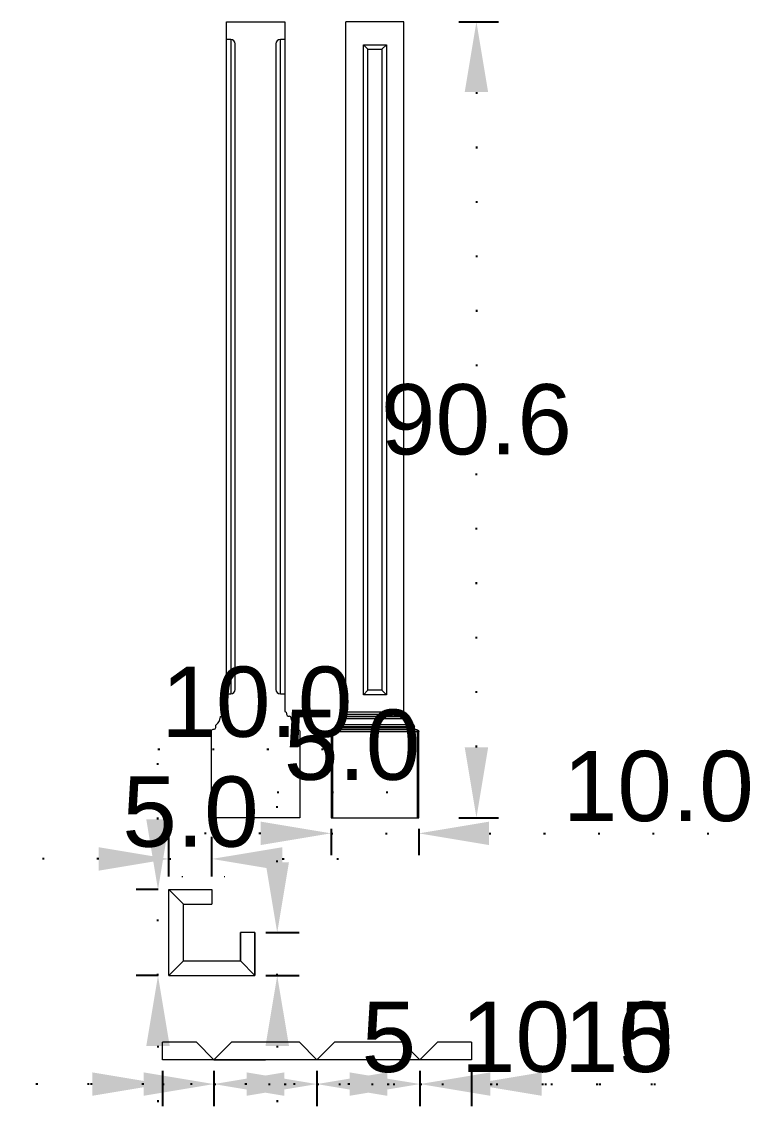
# Model space of a CAD drawing. Header units: inches. Extents: x 352 to 11605, y -941 to 2503.
# Drawn here: x 11453.7 to 11495.6, y 1771.9 to 1834.2 of the extents above; entities that cross this region are included whole.
import ezdxf

# ---------------------------------------------------------------- set-up
doc = ezdxf.new("R2010")
doc.units = ezdxf.units.IN
doc.header["$MEASUREMENT"] = 0
doc.linetypes.add('ACAD_ISO07W100', pattern=[3, 0, -3])
doc.styles.get("Standard").update_dxf_attribs({"font": 'arial.ttf'})
doc.dimstyles.new('ISO-25', dxfattribs={"dimtxt": 4, "dimasz": 4, "dimexe": 1.25, "dimexo": 0.625, "dimtad": 1, "dimtih": 1, "dimtoh": 1, "dimdec": 1, "dimtxsty": 'Standard', "dimcen": 2.5, "dimadec": 0, "dimazin": 0, "dimtfac": 1, "dimtdec": 1, "dimtmove": 0, "dimatfit": 3, "dimfxl": 1, "dimfxlon": 1, "dimarcsym": 0})

# ---------------------------------------------------------------- blocks, each defined once
blk = doc.blocks.new('*D417')
at = {"color": 0, "linetype": 'ACAD_ISO07W100', "lineweight": -2, "transparency": 16777216}
for p, q in [((11461.489, 1788.811), (11461.489, 1792.811)), ((11461.489, 1792.811), (11472.114, 1792.811)), ((11461.489, 1779.918), (11461.489, 1784.811)), ((11461.489, 1775.918), (11461.489, 1771.918))]:
    blk.add_line(p, q, dxfattribs=at)
at = {"color": 0, "lineweight": -2, "transparency": 16777216}
for p, q in [((11461.49, 1784.811), (11460.239, 1784.811)), ((11461.49, 1779.918), (11460.239, 1779.918))]:
    blk.add_line(p, q, dxfattribs=at)
at = {"color": 0, "transparency": 16777216}
for points in [[(11460.823, 1788.811), (11462.156, 1788.811), (11461.489, 1784.811)], [(11460.823, 1775.918), (11462.156, 1775.918), (11461.489, 1779.918)]]:
    blk.add_solid(points, dxfattribs=at)
at = {"layer": 'Defpoints', "color": 0, "transparency": 16777216}
for p in [(11461.489, 1784.811), (11462.115, 1784.811), (11462.115, 1779.918)]:
    blk.add_point(p, dxfattribs=at)
at = {"color": 0, "lineweight": 9, "transparency": 16777216, "insert": (11467.114, 1795.479), "char_height": 4, "attachment_point": 5}
blk.add_mtext('10.0', dxfattribs=at)
blk = doc.blocks.new('*D418')
at = {"color": 0, "linetype": 'ACAD_ISO07W100', "lineweight": -2, "transparency": 16777216}
for p, q in [((11468.275, 1786.365), (11468.275, 1790.365)), ((11468.275, 1790.365), (11476.169, 1790.365)), ((11468.275, 1779.918), (11468.275, 1782.365)), ((11468.275, 1775.918), (11468.275, 1771.918))]:
    blk.add_line(p, q, dxfattribs=at)
at = {"color": 0, "lineweight": -2, "transparency": 16777216}
for p, q in [((11467.633, 1782.365), (11469.525, 1782.365)), ((11467.633, 1779.918), (11469.525, 1779.918))]:
    blk.add_line(p, q, dxfattribs=at)
at = {"color": 0, "transparency": 16777216}
for points in [[(11467.608, 1786.365), (11468.942, 1786.365), (11468.275, 1782.365)], [(11467.608, 1775.918), (11468.942, 1775.918), (11468.275, 1779.918)]]:
    blk.add_solid(points, dxfattribs=at)
at = {"layer": 'Defpoints', "color": 0, "transparency": 16777216}
for p in [(11467.008, 1782.365), (11468.275, 1782.365), (11467.008, 1779.918)]:
    blk.add_point(p, dxfattribs=at)
at = {"color": 0, "lineweight": 9, "transparency": 16777216, "insert": (11472.535, 1793.032), "char_height": 4, "attachment_point": 5}
blk.add_mtext('5.0', dxfattribs=at)
blk = doc.blocks.new('*D419')
at = {"color": 0, "lineweight": -2, "transparency": 16777216}
for p, q in [((11462.115, 1785.559), (11462.115, 1787.809)), ((11464.561, 1785.559), (11464.561, 1787.809))]:
    blk.add_line(p, q, dxfattribs=at)
at = {"color": 0, "linetype": 'ACAD_ISO07W100', "lineweight": -2, "transparency": 16777216}
for p, q in [((11458.115, 1786.559), (11454.115, 1786.559)), ((11462.115, 1786.559), (11464.561, 1786.559)), ((11468.561, 1786.559), (11472.561, 1786.559))]:
    blk.add_line(p, q, dxfattribs=at)
at = {"color": 0, "transparency": 16777216}
for points in [[(11458.115, 1787.225), (11458.115, 1785.892), (11462.115, 1786.559)], [(11468.561, 1787.225), (11468.561, 1785.892), (11464.561, 1786.559)]]:
    blk.add_solid(points, dxfattribs=at)
at = {"layer": 'Defpoints', "color": 0, "transparency": 16777216}
for p in [(11464.561, 1786.559), (11462.115, 1784.811), (11464.561, 1784.811)]:
    blk.add_point(p, dxfattribs=at)
at = {"color": 0, "lineweight": 9, "transparency": 16777216, "insert": (11463.338, 1789.226), "char_height": 4, "attachment_point": 5}
blk.add_mtext('5.0', dxfattribs=at)
blk = doc.blocks.new('*D420')
at = {"color": 0, "lineweight": -2, "transparency": 16777216}
for p, q in [((11461.743, 1774.5), (11461.743, 1772.492)), ((11464.675, 1774.5), (11464.675, 1772.492))]:
    blk.add_line(p, q, dxfattribs=at)
at = {"color": 0, "linetype": 'ACAD_ISO07W100', "lineweight": -2, "transparency": 16777216}
for p, q in [((11457.743, 1773.742), (11453.743, 1773.742)), ((11461.743, 1773.742), (11464.675, 1773.742)), ((11468.675, 1773.742), (11476.577, 1773.742))]:
    blk.add_line(p, q, dxfattribs=at)
at = {"color": 0, "transparency": 16777216}
for points in [[(11457.743, 1774.408), (11457.743, 1773.075), (11461.743, 1773.742)], [(11468.675, 1774.408), (11468.675, 1773.075), (11464.675, 1773.742)]]:
    blk.add_solid(points, dxfattribs=at)
at = {"layer": 'Defpoints', "color": 0, "transparency": 16777216}
for p in [(11461.743, 1775.125), (11464.675, 1775.125), (11464.675, 1773.742)]:
    blk.add_point(p, dxfattribs=at)
at = {"color": 0, "lineweight": 9, "transparency": 16777216, "insert": (11474.626, 1776.401), "char_height": 4, "attachment_point": 5}
blk.add_mtext('5', dxfattribs=at)
blk = doc.blocks.new('*D421')
at = {"color": 0, "lineweight": -2, "transparency": 16777216}
for p, q in [((11464.675, 1774.5), (11464.675, 1772.492)), ((11470.537, 1774.5), (11470.537, 1772.492))]:
    blk.add_line(p, q, dxfattribs=at)
at = {"color": 0, "linetype": 'ACAD_ISO07W100', "lineweight": -2, "transparency": 16777216}
for p, q in [((11460.675, 1773.742), (11456.675, 1773.742)), ((11464.675, 1773.742), (11470.537, 1773.742)), ((11474.537, 1773.742), (11485.127, 1773.742))]:
    blk.add_line(p, q, dxfattribs=at)
at = {"color": 0, "transparency": 16777216}
for points in [[(11460.675, 1774.408), (11460.675, 1773.075), (11464.675, 1773.742)], [(11474.537, 1774.408), (11474.537, 1773.075), (11470.537, 1773.742)]]:
    blk.add_solid(points, dxfattribs=at)
at = {"layer": 'Defpoints', "color": 0, "transparency": 16777216}
for p in [(11464.675, 1775.125), (11470.537, 1775.125), (11470.537, 1773.742)]:
    blk.add_point(p, dxfattribs=at)
at = {"color": 0, "lineweight": 9, "transparency": 16777216, "insert": (11481.832, 1776.409), "char_height": 4, "attachment_point": 5}
blk.add_mtext('10', dxfattribs=at)
blk = doc.blocks.new('*D422')
at = {"color": 0, "lineweight": -2, "transparency": 16777216}
for p, q in [((11470.537, 1774.5), (11470.537, 1772.492)), ((11476.4, 1774.5), (11476.4, 1772.492))]:
    blk.add_line(p, q, dxfattribs=at)
at = {"color": 0, "linetype": 'ACAD_ISO07W100', "lineweight": -2, "transparency": 16777216}
for p, q in [((11466.537, 1773.742), (11462.537, 1773.742)), ((11470.537, 1773.742), (11476.4, 1773.742)), ((11480.4, 1773.742), (11490.989, 1773.742))]:
    blk.add_line(p, q, dxfattribs=at)
at = {"color": 0, "transparency": 16777216}
for points in [[(11466.537, 1774.408), (11466.537, 1773.075), (11470.537, 1773.742)], [(11480.4, 1774.408), (11480.4, 1773.075), (11476.4, 1773.742)]]:
    blk.add_solid(points, dxfattribs=at)
at = {"layer": 'Defpoints', "color": 0, "transparency": 16777216}
for p in [(11470.537, 1775.125), (11476.4, 1775.125), (11476.4, 1773.742)]:
    blk.add_point(p, dxfattribs=at)
at = {"color": 0, "lineweight": 9, "transparency": 16777216, "insert": (11487.694, 1776.409), "char_height": 4, "attachment_point": 5}
blk.add_mtext('10', dxfattribs=at)
blk = doc.blocks.new('*D423')
at = {"color": 0, "lineweight": -2, "transparency": 16777216}
for p, q in [((11476.4, 1774.5), (11476.4, 1772.492)), ((11479.331, 1774.5), (11479.331, 1772.492))]:
    blk.add_line(p, q, dxfattribs=at)
at = {"color": 0, "linetype": 'ACAD_ISO07W100', "lineweight": -2, "transparency": 16777216}
for p, q in [((11472.4, 1773.742), (11468.4, 1773.742)), ((11476.4, 1773.742), (11479.331, 1773.742)), ((11483.331, 1773.742), (11491.233, 1773.742))]:
    blk.add_line(p, q, dxfattribs=at)
at = {"color": 0, "transparency": 16777216}
for points in [[(11472.4, 1774.408), (11472.4, 1773.075), (11476.4, 1773.742)], [(11483.331, 1774.408), (11483.331, 1773.075), (11479.331, 1773.742)]]:
    blk.add_solid(points, dxfattribs=at)
at = {"layer": 'Defpoints', "color": 0, "transparency": 16777216}
for p in [(11476.4, 1775.125), (11479.331, 1775.125), (11479.331, 1773.742)]:
    blk.add_point(p, dxfattribs=at)
at = {"color": 0, "lineweight": 9, "transparency": 16777216, "insert": (11489.282, 1776.401), "char_height": 4, "attachment_point": 5}
blk.add_mtext('5', dxfattribs=at)
blk = doc.blocks.new('*D425')
at = {"color": 0, "lineweight": -2, "transparency": 16777216}
for p, q in [((11471.335, 1788.281), (11471.335, 1786.765)), ((11476.335, 1788.281), (11476.335, 1786.765))]:
    blk.add_line(p, q, dxfattribs=at)
at = {"color": 0, "linetype": 'ACAD_ISO07W100', "lineweight": -2, "transparency": 16777216}
for p, q in [((11467.335, 1788.015), (11463.335, 1788.015)), ((11471.335, 1788.015), (11476.335, 1788.015)), ((11480.335, 1788.015), (11495.585, 1788.015))]:
    blk.add_line(p, q, dxfattribs=at)
at = {"color": 0, "transparency": 16777216}
for points in [[(11467.335, 1788.681), (11467.335, 1787.348), (11471.335, 1788.015)], [(11480.335, 1788.681), (11480.335, 1787.348), (11476.335, 1788.015)]]:
    blk.add_solid(points, dxfattribs=at)
at = {"layer": 'Defpoints', "color": 0, "transparency": 16777216}
for p in [(11471.335, 1788.906), (11476.335, 1788.906), (11476.335, 1788.015)]:
    blk.add_point(p, dxfattribs=at)
at = {"color": 0, "lineweight": 9, "transparency": 16777216, "insert": (11489.96, 1790.682), "char_height": 4, "attachment_point": 5}
blk.add_mtext('10.0', dxfattribs=at)
blk = doc.blocks.new('*D426')
at = {"color": 0, "lineweight": -2, "transparency": 16777216}
for p, q in [((11478.611, 1834.206), (11480.861, 1834.206)), ((11478.611, 1788.906), (11480.861, 1788.906))]:
    blk.add_line(p, q, dxfattribs=at)
at = {"color": 0, "linetype": 'ACAD_ISO07W100', "lineweight": -2, "transparency": 16777216}
for p, q in [((11479.611, 1830.206), (11479.611, 1814.223)), ((11479.611, 1792.906), (11479.611, 1808.889))]:
    blk.add_line(p, q, dxfattribs=at)
at = {"color": 0, "transparency": 16777216}
for points in [[(11478.945, 1830.206), (11480.278, 1830.206), (11479.611, 1834.206)], [(11478.945, 1792.906), (11480.278, 1792.906), (11479.611, 1788.906)]]:
    blk.add_solid(points, dxfattribs=at)
at = {"layer": 'Defpoints', "color": 0, "transparency": 16777216}
for p in [(11475.485, 1834.206), (11479.611, 1834.206), (11476.335, 1788.906)]:
    blk.add_point(p, dxfattribs=at)
at = {"color": 0, "lineweight": 9, "transparency": 16777216, "insert": (11479.611, 1811.556), "char_height": 4, "attachment_point": 5}
blk.add_mtext('90.6', dxfattribs=at)

msp = doc.modelspace()

# ---------------------------------------------------------------- linework, layer by layer
at = {"linetype": 'Continuous', "lineweight": 9, "extrusion": (0, 1, -4.05742e-16)}
for p, q in [((11465.382, 1834.206), (11468.704, 1834.206)), ((11465.382, 1833.199), (11465.382, 1834.206)), ((11468.704, 1834.206), (11468.704, 1833.199)), ((11465.634, 1833.199), (11465.382, 1833.199)), ((11465.382, 1795.953), (11465.382, 1833.199)), ((11465.634, 1833.199), (11465.634, 1795.953)), ((11468.704, 1833.199), (11468.453, 1833.199)), ((11468.453, 1795.953), (11468.453, 1833.199)), ((11468.704, 1833.199), (11468.704, 1795.953)), ((11465.886, 1796.204), (11465.886, 1832.948)), ((11468.201, 1832.948), (11468.201, 1796.204)), ((11465.382, 1795.953), (11465.634, 1795.953)), ((11465.382, 1794.946), (11465.382, 1795.953)), ((11468.453, 1795.953), (11468.704, 1795.953)), ((11468.704, 1795.953), (11468.704, 1794.946)), ((11465.13, 1794.694), (11465.181, 1794.694)), ((11465.282, 1794.795), (11465.282, 1794.845)), ((11468.805, 1794.845), (11468.805, 1794.795)), ((11468.906, 1794.694), (11468.957, 1794.694)), ((11464.627, 1793.939), (11464.678, 1793.939)), ((11464.778, 1794.04), (11464.778, 1794.136)), ((11469.308, 1794.136), (11469.308, 1794.04)), ((11469.409, 1793.939), (11469.459, 1793.939)), ((11464.527, 1788.906), (11464.527, 1793.839)), ((11469.56, 1793.839), (11469.56, 1788.906)), ((11469.56, 1788.906), (11464.527, 1788.906))]:
    msp.add_line(p, q, dxfattribs=at)
at = {"linetype": 'Continuous', "lineweight": 9, "extrusion": (0, 1, -2.22045e-16)}
for p, q in [((11472.185, 1794.906), (11472.185, 1834.206)), ((11475.485, 1794.906), (11475.485, 1834.206)), ((11473.435, 1832.656), (11473.185, 1832.906)), ((11473.185, 1832.906), (11474.485, 1832.906)), ((11473.185, 1795.906), (11473.185, 1832.906)), ((11473.435, 1796.156), (11473.435, 1832.656)), ((11473.435, 1832.656), (11474.235, 1832.656)), ((11474.235, 1832.656), (11474.485, 1832.906)), ((11474.235, 1832.656), (11474.235, 1796.156)), ((11474.485, 1832.906), (11474.485, 1795.906)), ((11473.435, 1796.156), (11473.185, 1795.906)), ((11474.485, 1795.906), (11473.185, 1795.906)), ((11474.235, 1796.156), (11473.435, 1796.156)), ((11474.235, 1796.156), (11474.485, 1795.906)), ((11471.835, 1794.561), (11475.836, 1794.561)), ((11475.736, 1794.656), (11471.934, 1794.656)), ((11472.085, 1794.806), (11472.085, 1794.756)), ((11472.185, 1794.806), (11472.085, 1794.806)), ((11472.185, 1794.756), (11472.085, 1794.756)), ((11475.485, 1794.906), (11472.185, 1794.906)), ((11472.185, 1794.806), (11472.185, 1794.906)), ((11472.185, 1794.806), (11475.485, 1794.806)), ((11472.185, 1794.756), (11472.185, 1794.806)), ((11475.485, 1794.756), (11472.185, 1794.756)), ((11472.185, 1794.756), (11472.185, 1794.656)), ((11475.485, 1794.906), (11475.485, 1794.806)), ((11475.585, 1794.806), (11475.485, 1794.806)), ((11475.485, 1794.806), (11475.485, 1794.756)), ((11475.585, 1794.756), (11475.485, 1794.756)), ((11475.485, 1794.656), (11475.485, 1794.756)), ((11475.585, 1794.756), (11475.585, 1794.806)), ((11471.435, 1793.806), (11471.435, 1793.906)), ((11476.235, 1793.906), (11471.435, 1793.906)), ((11471.585, 1794.102), (11471.585, 1794.006)), ((11471.685, 1794.006), (11471.585, 1794.006)), ((11471.685, 1794.102), (11471.615, 1794.172)), ((11476.044, 1794.183), (11471.627, 1794.183)), ((11471.685, 1794.102), (11475.985, 1794.102)), ((11471.685, 1794.006), (11471.685, 1794.102)), ((11471.685, 1794.006), (11471.685, 1793.906)), ((11475.985, 1794.006), (11471.685, 1794.006)), ((11476.056, 1794.172), (11475.985, 1794.102)), ((11475.985, 1794.102), (11475.985, 1794.006)), ((11476.085, 1794.006), (11475.985, 1794.006)), ((11475.985, 1793.906), (11475.985, 1794.006)), ((11476.085, 1794.006), (11476.085, 1794.102)), ((11476.235, 1793.906), (11476.235, 1793.806)), ((11471.335, 1793.806), (11471.435, 1793.806)), ((11471.335, 1793.806), (11471.335, 1788.906)), ((11471.435, 1788.906), (11471.435, 1793.806)), ((11471.435, 1793.806), (11476.235, 1793.806)), ((11476.235, 1793.806), (11476.335, 1793.806)), ((11476.235, 1793.806), (11476.235, 1788.906)), ((11476.335, 1788.906), (11476.335, 1793.806)), ((11471.335, 1788.906), (11476.335, 1788.906)), ((11462.9, 1785.54), (11462.851, 1785.54)), ((11465.298, 1785.54), (11465.249, 1785.54))]:
    msp.add_line(p, q, dxfattribs=at)
at = {"lineweight": 9}
for p, q in [((11475.485, 1834.206), (11472.185, 1834.206)), ((11462.115, 1779.918), (11462.115, 1784.811)), ((11462.115, 1784.811), (11464.561, 1784.811)), ((11462.115, 1784.811), (11462.947, 1783.98)), ((11464.561, 1784.811), (11464.561, 1783.98)), ((11462.947, 1780.75), (11462.947, 1783.98)), ((11462.947, 1783.98), (11464.561, 1783.98)), ((11466.176, 1780.75), (11466.176, 1782.365)), ((11466.176, 1782.365), (11466.176, 1780.75)), ((11467.008, 1782.365), (11466.176, 1782.365)), ((11467.008, 1779.918), (11467.008, 1782.365)), ((11467.008, 1782.365), (11467.008, 1779.918)), ((11462.947, 1780.75), (11462.115, 1779.918)), ((11462.947, 1780.75), (11466.176, 1780.75)), ((11466.176, 1780.75), (11467.008, 1779.918)), ((11462.115, 1779.918), (11467.008, 1779.918)), ((11461.743, 1775.125), (11461.743, 1776.122)), ((11463.678, 1776.122), (11461.743, 1776.122)), ((11464.675, 1775.125), (11463.678, 1776.122)), ((11464.675, 1775.125), (11465.671, 1776.122)), ((11469.54, 1776.122), (11465.671, 1776.122)), ((11470.537, 1775.125), (11469.54, 1776.122)), ((11470.537, 1775.125), (11471.534, 1776.122)), ((11475.403, 1776.122), (11471.534, 1776.122)), ((11476.4, 1775.125), (11475.403, 1776.122)), ((11476.4, 1775.125), (11477.396, 1776.122)), ((11479.331, 1776.122), (11477.396, 1776.122)), ((11479.331, 1776.122), (11479.331, 1775.125)), ((11464.675, 1775.125), (11461.743, 1775.125)), ((11470.537, 1775.125), (11464.675, 1775.125)), ((11464.675, 1775.125), (11467.606, 1775.125)), ((11476.4, 1775.125), (11470.537, 1775.125)), ((11479.331, 1775.125), (11476.4, 1775.125))]:
    msp.add_line(p, q, dxfattribs=at)
at = {"linetype": 'Continuous', "lineweight": 9}
for centre, radius, start, end in [((11465.634, 1832.948), 0.252, 0, 90), ((11468.453, 1832.948), 0.252, 90, 180), ((11465.634, 1796.204), 0.252, 270, 0), ((11468.453, 1796.204), 0.252, 180, 270), ((11464.527, 1794.627), 0.503, 305.68533, 356.84593), ((11465.181, 1794.795), 0.101, 270, 0), ((11468.906, 1794.795), 0.101, 180, 270), ((11469.56, 1794.627), 0.503, 183.15407, 234.31467), ((11471.934, 1794.556), 0.1, 90, 176.84593), ((11471.985, 1794.756), 0.1, 270, 0), ((11475.685, 1794.756), 0.1, 180, 270), ((11476.335, 1794.589), 0.5, 183.15407, 234.31467), ((11464.678, 1794.04), 0.101, 270, 0), ((11469.409, 1794.04), 0.101, 180, 270), ((11471.485, 1794.006), 0.1, 270, 0), ((11471.685, 1794.102), 0.1, 125.68533, 135), ((11475.985, 1794.102), 0.1, 45, 54.31467), ((11476.185, 1794.006), 0.1, 180, 270)]:
    msp.add_arc(centre, radius, start, end, dxfattribs=at)
at = {"linetype": 'Continuous', "lineweight": 9, "extrusion": (0, -4.05742e-16, -1)}
for centre, start, end in [((-11465.13, 1794.594), 3.15407, 90), ((-11465.382, 1794.845), 360, 90), ((-11468.704, 1794.845), 90, 180), ((-11468.957, 1794.594), 90, 176.84593), ((-11464.627, 1793.839), 360, 90), ((-11464.879, 1794.136), 0, 54.31467), ((-11469.208, 1794.136), 125.68533, 180), ((-11469.459, 1793.839), 90, 180)]:
    msp.add_arc(centre, 0.101, start, end, dxfattribs=at)
at = {"linetype": 'Continuous', "lineweight": 9, "extrusion": (0, -2.22045e-16, -1)}
for centre, radius, start, end in [((-11471.335, 1794.589), 0.5, 183.15407, 234.31467), ((-11472.185, 1794.806), 0.1, 360, 90), ((-11475.485, 1794.806), 0.1, 90, 180), ((-11475.736, 1794.556), 0.1, 90, 176.84593), ((-11471.435, 1793.806), 0.1, 360, 90), ((-11471.685, 1794.102), 0.1, 0, 45), ((-11475.985, 1794.102), 0.1, 135, 180), ((-11476.235, 1793.806), 0.1, 90, 180)]:
    msp.add_arc(centre, radius, start, end, dxfattribs=at)

# ---------------------------------------------------------------- dimensions: what is measured, and where the dimension line sits
at = {"lineweight": 9}
for base, p1, p2, text, picture, middle in [((11479.611, 1834.206), (11476.335, 1788.906), (11475.485, 1834.206), '90.6', '*D426', (11479.611, 1811.556)), ((11461.489, 1784.811), (11462.115, 1779.918), (11462.115, 1784.811), '10.0', '*D417', (11467.114, 1795.479)), ((11468.275, 1782.365), (11467.008, 1779.918), (11467.008, 1782.365), '5.0', '*D418', (11472.535, 1793.032))]:
    dim = msp.add_linear_dim(base=base, p1=p1, p2=p2, angle=270, text=text, dimstyle='ISO-25', dxfattribs=at)
    dim.commit()
    dim.dimension.update_dxf_attribs({"geometry": picture, "text_midpoint": middle})
for base, p1, p2, text, picture, middle in [((11476.335, 1788.015), (11471.335, 1788.906), (11476.335, 1788.906), '10.0', '*D425', (11489.96, 1790.682)), ((11464.675, 1773.742), (11461.743, 1775.125), (11464.675, 1775.125), '5', '*D420', (11474.626, 1776.401)), ((11470.537, 1773.742), (11464.675, 1775.125), (11470.537, 1775.125), '10', '*D421', (11481.832, 1776.409)), ((11476.4, 1773.742), (11470.537, 1775.125), (11476.4, 1775.125), '10', '*D422', (11487.694, 1776.409)), ((11479.331, 1773.742), (11476.4, 1775.125), (11479.331, 1775.125), '5', '*D423', (11489.282, 1776.401))]:
    dim = msp.add_linear_dim(base=base, p1=p1, p2=p2, text=text, dimstyle='ISO-25', dxfattribs=at)
    dim.commit()
    dim.dimension.update_dxf_attribs({"geometry": picture, "text_midpoint": middle})
dim = msp.add_linear_dim(base=(11464.561, 1786.559), p1=(11462.115, 1784.811), p2=(11464.561, 1784.811), text='5.0', dimstyle='ISO-25', dxfattribs=at)
dim.commit()
dim.dimension.update_dxf_attribs({"geometry": '*D419', "text_midpoint": (11463.338, 1786.559), "dimtype": 160})

doc.saveas('drawing.dxf')
